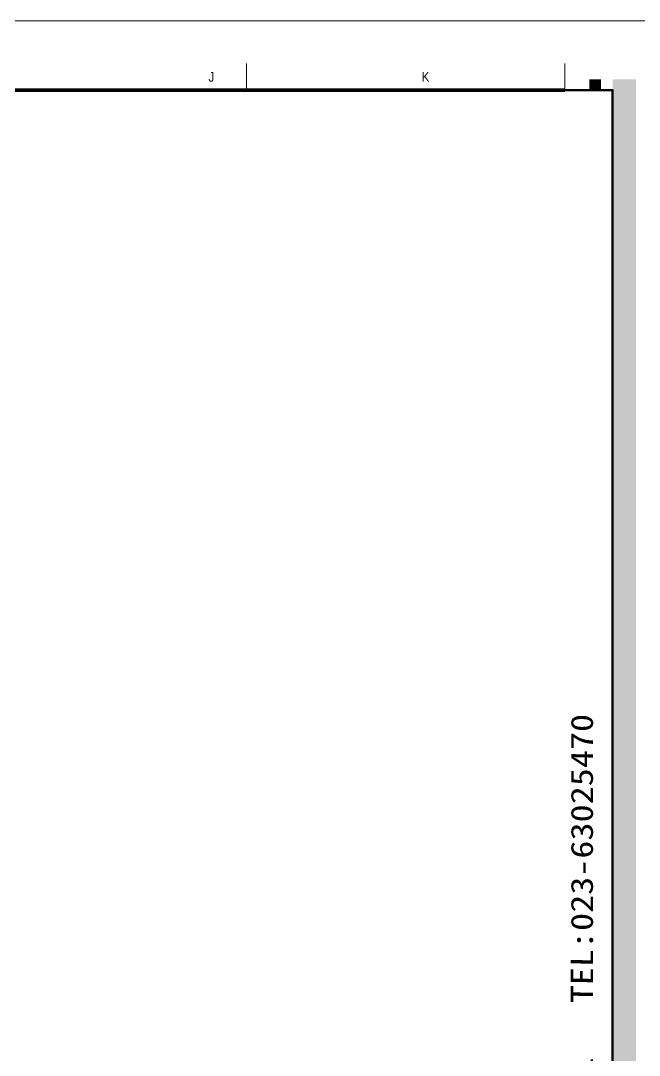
# Model space of a CAD drawing. Header units: millimetres. Extents: x 404985 to 540841, y 1898 to 26709.
# Drawn here: x 430811 to 435863, y 17785 to 26227 of the extents above; entities that cross this region are included whole.
import ezdxf
from ezdxf.enums import TextEntityAlignment as Align

# ---------------------------------------------------------------- set-up
doc = ezdxf.new("R2010")
doc.units = ezdxf.units.MM
doc.layers.add('TK', color=51, linetype='Continuous', lineweight=18)
doc.layers.add('原始结构', color=7, linetype='Continuous', lineweight=50)
doc.styles.add('GridRef', font='au101s01.shx', dxfattribs={"width": 0.9, "height": 2.5})
doc.styles.add('HB50Large', font='ARCHSTYL.SHX', dxfattribs={"width": 0.8, "height": 4.5})

# ---------------------------------------------------------------- blocks, each defined once
blk = doc.blocks.new('regggg')
at = {"layer": 'TK', "color": 45, "ltscale": 3}
blk.add_line((188267, 5439.4), (214873.7, 5439.4), dxfattribs=at)
at = {"layer": 'TK', "color": 45}
for p, q in [((209492.7, 5004.6), (209492.7, 5171.2)), ((211485.9, 5004.6), (211485.9, 5171.2)), ((211485.9, 5004.6), (211485.9, 5171.2))]:
    blk.add_line(p, q, dxfattribs=at)
at = {"layer": 'TK', "color": 45, "const_width": 21.8}
blk.add_lwpolyline([(211485.9, 5004.6), (189560.3, 5004.6), (189560.3, -12464.7), (211485.9, -12464.7)], dxfattribs=at)
at = {"layer": 'TK', "color": 45}
for points in [[(211639.4, 4999.6), (211712.1, 4999.6), (211639.4, 5072.3), (211712.1, 5072.3)], [(211784.9, 5072.3), (211784.9, -12464.7), (211930.4, 5072.3), (211930.4, -12464.7)]]:
    blk.add_solid(points, dxfattribs=at)
at = {"layer": 'TK', "color": 45, "style": 'GridRef', "width": 0.9}
for s, p in [('J', (209272, 5087.9)), ('K', (210612.9, 5087.9))]:
    blk.add_text(s, height=61, dxfattribs=at).set_placement(p, align=Align.MIDDLE_CENTER)
at = {"layer": 'TK', "color": 45, "insert": (211523, -8990.2), "char_height": 138.655, "width": 16227.252, "attachment_point": 1, "rotation": 90, "style": 'HB50Large'}
blk.add_mtext('{\\fSimSun|b0|i0|c134|p2;\\Q1;\\W1.2;重庆市三好优品装饰工程有限公司  ADD:重庆市渝北区新溉大道18号附11号-2-1   TEL:023-63025470}', dxfattribs=at)

msp = doc.modelspace()

# ---------------------------------------------------------------- linework, layer by layer
at = {"layer": '原始结构'}
msp.add_lwpolyline([(435644.9, 2885.9), (406671.2, 2885.9), (406671.2, 25660.3), (435644.9, 25660.3)], close=True, dxfattribs=at)

# ---------------------------------------------------------------- block references
at = {"xscale": 1.303680000000168, "yscale": 1.303680000000168, "zscale": 1.303680000000168}
msp.add_blockref('regggg', (159545.2, 19135.9), dxfattribs=at)

doc.saveas('drawing.dxf')
